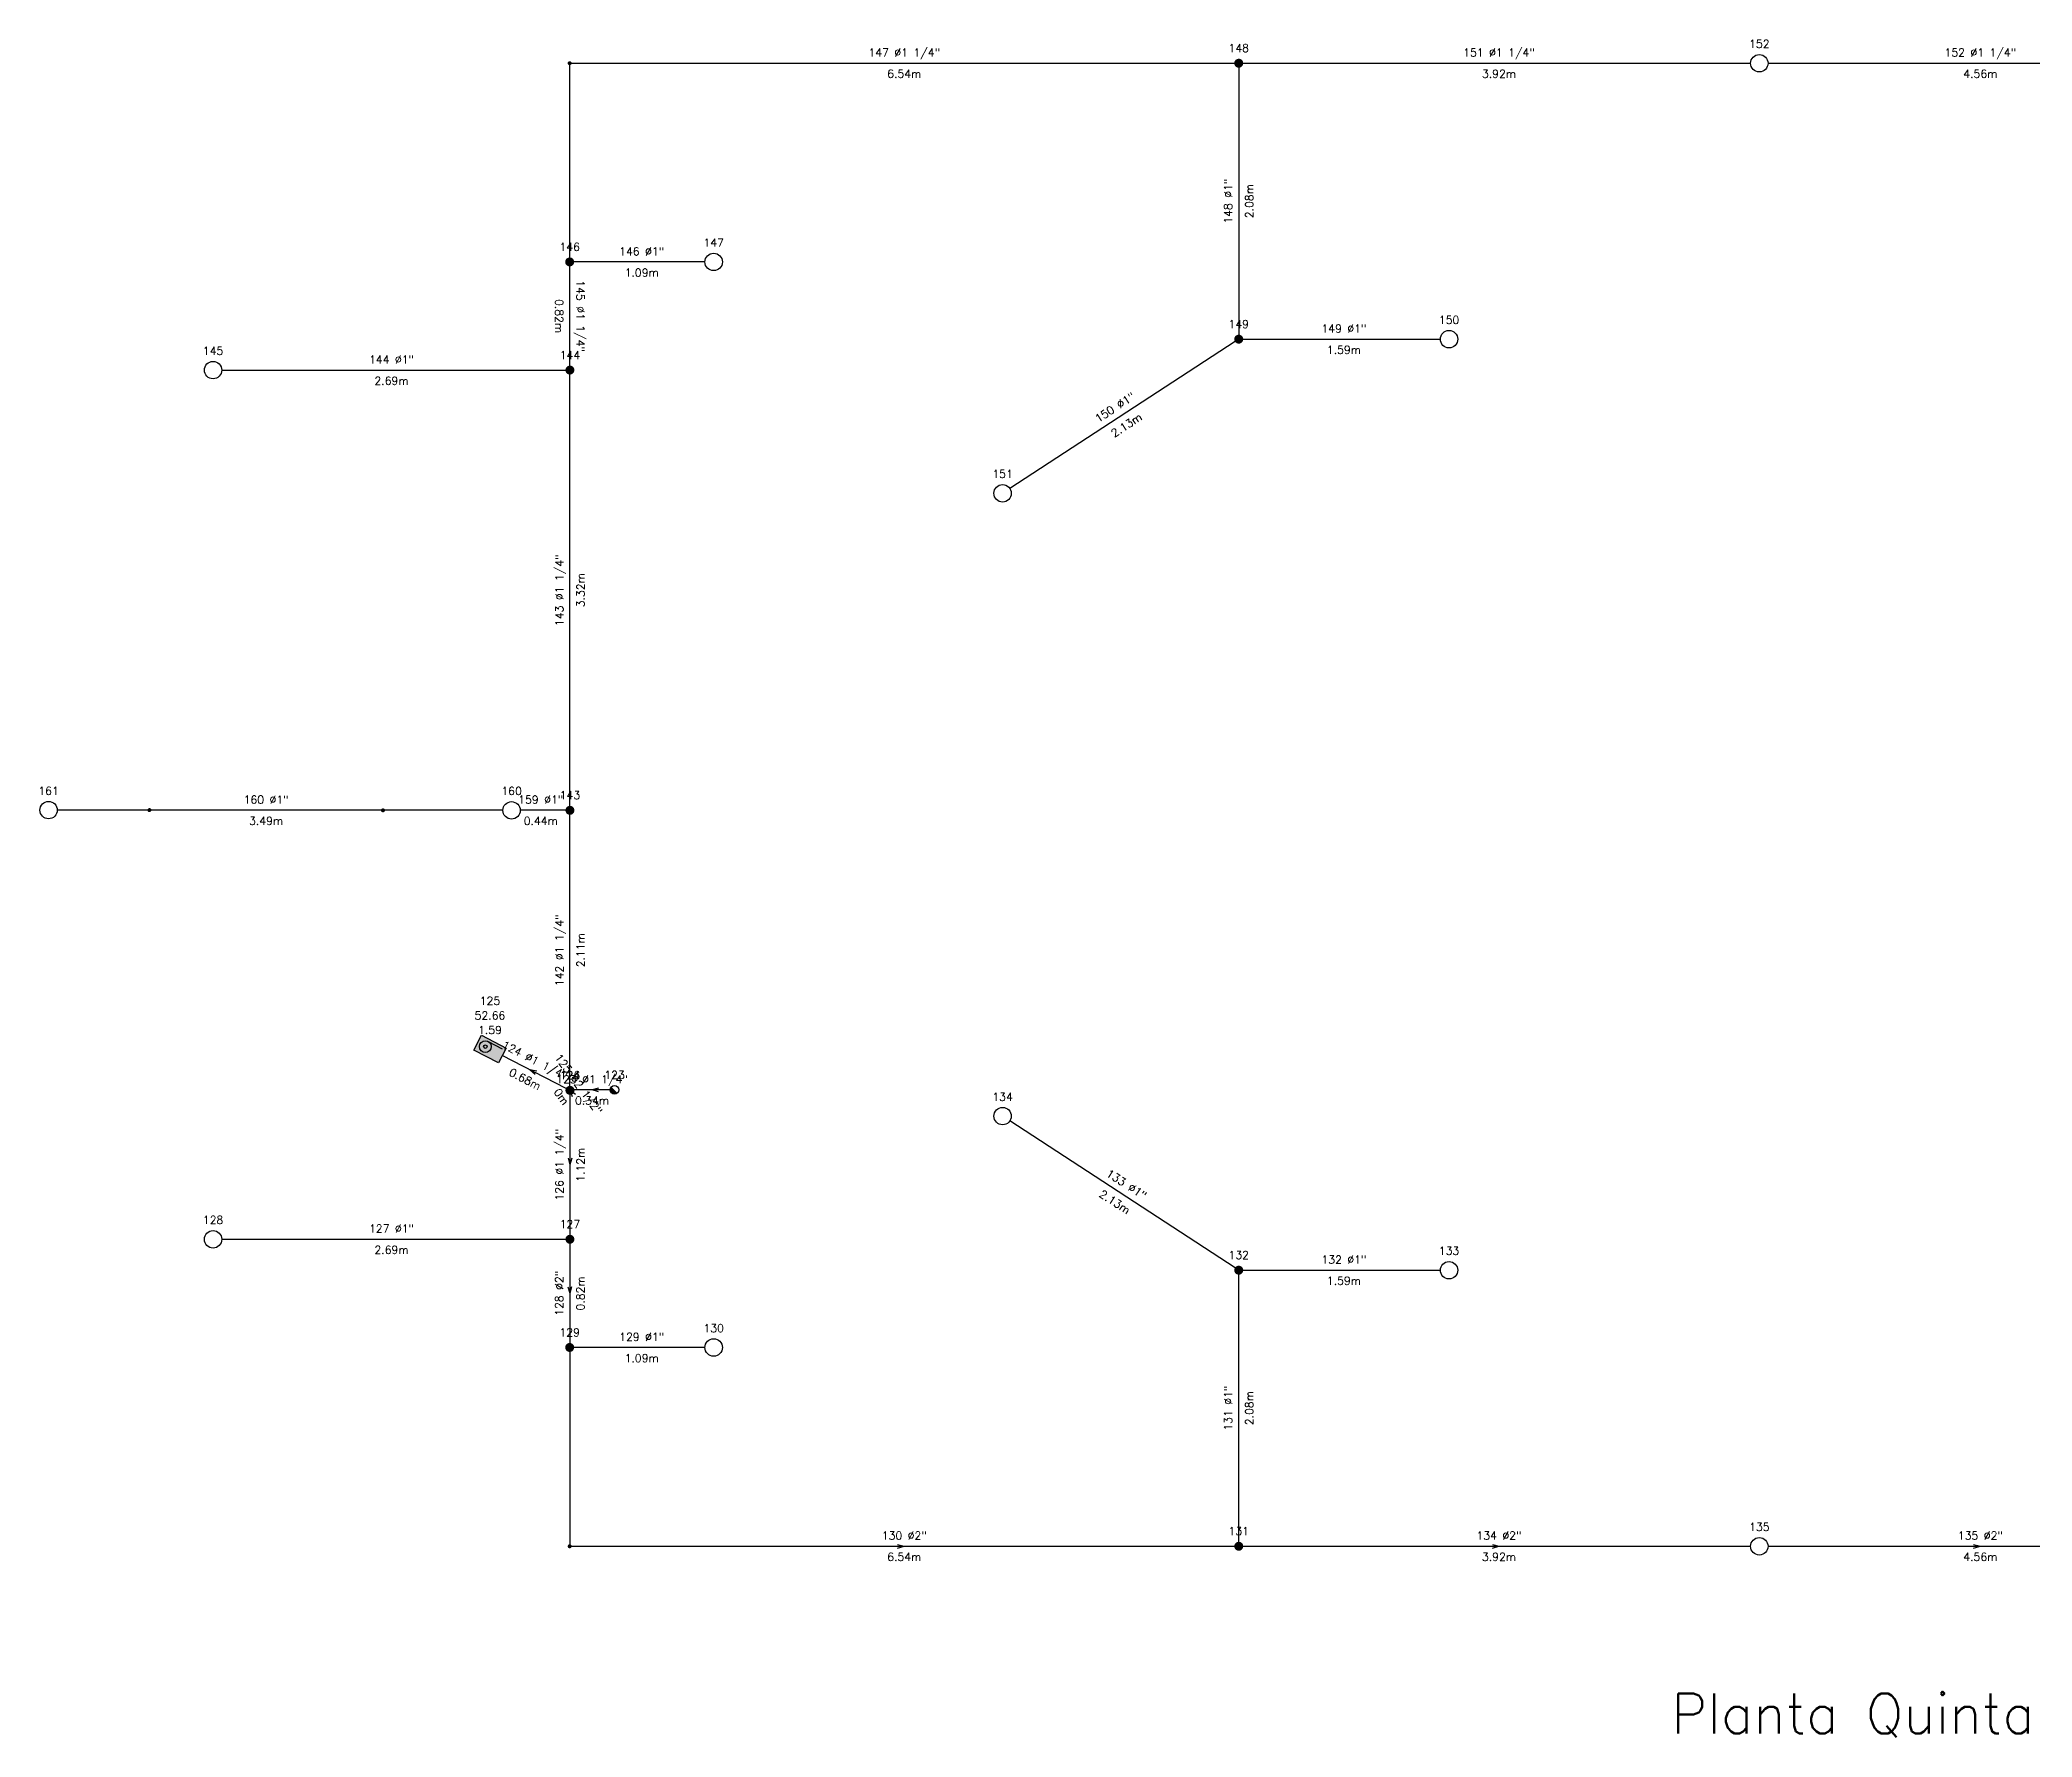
# Model space of a CAD drawing. Header units: metres. Extents: x -51.3 to 24.5, y -64.9 to 26.1.
# Drawn here: x -43.16 to -27.11, y -4.29 to 9.38 of the extents above; entities that cross this region are included whole.
import ezdxf
from ezdxf.enums import TextEntityAlignment as Align

# ---------------------------------------------------------------- set-up
doc = ezdxf.new("R2010")
doc.units = ezdxf.units.M
doc.header["$LTSCALE"] = 12.7
doc.layers.get('0').update_dxf_attribs({"linetype": 'CONTINUOUS'})
for name, color, linetype in [('TEXTO_NUDOS', 7, 'CONTINUOUS'), ('TEXTO_RAMAS', 7, 'CONTINUOUS'), ('UNIFILAR', 7, 'CONTINUOUS')]:
    doc.layers.add(name, color=color, linetype=linetype)
doc.styles.add('ROMANS', font='Romans', dxfattribs={"height": 0.0635})

# ---------------------------------------------------------------- blocks, each defined once
blk = doc.blocks.new('CONEXION_PLANTAS_IPCI')
at = {"color": 0, "linetype": 'Continuous'}
blk.add_circle((-0.004736, -0.005671), 1.5, dxfattribs=at)
for points in [[(-1.499779, 0.11617), (-1.504474, -0.033694), (0.363297, -1.459821), (0.216286, -1.489298)], [(-1.480147, 0.264817), (-1.499779, 0.11617), (0.506632, -1.415814), (0.363297, -1.459821)], [(-1.445772, 0.410761), (-1.480147, 0.264817), (0.644856, -1.357718), (0.506632, -1.415814)], [(-1.396999, 0.552544), (-1.445772, 0.410761), (0.77659, -1.286112), (0.644856, -1.357718)], [(-1.334315, 0.688749), (-1.396999, 0.552544), (0.900518, -1.201713), (0.77659, -1.286112)], [(-1.258346, 0.818016), (-1.334315, 0.688749), (1.0154, -1.105363), (0.900518, -1.201713)], [(-1.169852, 0.939054), (-1.258346, 0.818016), (1.047775, -1.074419), (1.0154, -1.105363)], [(-1.069716, 1.050651), (-1.169852, 0.939054), (-0.004736, -0.005671), (1.047775, -1.074419)], [(-1.504474, -0.033694), (-1.494184, -0.183278), (0.216286, -1.489298), (0.067066, -1.503952)], [(-1.494184, -0.183278), (-1.469012, -0.331087), (0.067066, -1.503952), (-0.082871, -1.503635)], [(-1.469012, -0.331087), (-1.429209, -0.475645), (-0.082871, -1.503635), (-0.232027, -1.488351)], [(-1.429209, -0.475645), (-1.375174, -0.615507), (-0.232027, -1.488351), (-0.378913, -1.458252)], [(-1.375174, -0.615507), (-1.307445, -0.749276), (-0.378913, -1.458252), (-0.52206, -1.41364)], [(-1.307445, -0.749276), (-1.226701, -0.875615), (-0.52206, -1.41364), (-0.660037, -1.35496)], [(-1.226701, -0.875615), (-1.133746, -0.993262), (-0.660037, -1.35496), (-0.791468, -1.282798)], [(-1.133746, -0.993262), (-1.029511, -1.101041), (-0.791468, -1.282798), (-0.915037, -1.197876)]]:
    blk.add_solid(points, dxfattribs=at)
blk = doc.blocks.new('BOCA_RELLENO_IPCI')
at = {"color": 0}
blk.add_solid([(-2, 1.2), (2, 1.2), (-2, -1.2), (2, -1.2)], dxfattribs=at)
blk = doc.blocks.new('BOCA_INCENDIOS_IPCI')
at = {"color": 0, "linetype": 'Continuous'}
for p, q in [((-2, 1.2), (2, 1.2)), ((-2, -1.2), (-2, 1.2)), ((-0.75, 0.85), (1.535532, 0.85)), ((2, 1.2), (2, -1.2)), ((2, -1.2), (-2, -1.2))]:
    blk.add_line(p, q, dxfattribs=at)
for radius in [0.85, 0.25]:
    blk.add_circle((-0.75, 0), radius, dxfattribs=at)
blk = doc.blocks.new('NUDO_PASO_IPCI')
at = {"color": 0, "linetype": 'Continuous'}
for points in [[(-0.742494, 0.10584), (-0.749351, 0.031185), (-0.748721, -0.043781), (-0.749351, 0.031185)], [(-0.728219, 0.179437), (-0.742494, 0.10584), (-0.74061, -0.118309), (-0.748721, -0.043781)], [(-0.706667, 0.251241), (-0.728219, 0.179437), (-0.725099, -0.191656), (-0.74061, -0.118309)], [(-0.678054, 0.320535), (-0.706667, 0.251241), (-0.702343, -0.263087), (-0.725099, -0.191656)], [(-0.642667, 0.386626), (-0.678054, 0.320535), (-0.672569, -0.33189), (-0.702343, -0.263087)], [(-0.600858, 0.448854), (-0.642667, 0.386626), (-0.636075, -0.397377), (-0.672569, -0.33189)], [(-0.553045, 0.506597), (-0.600858, 0.448854), (-0.593226, -0.458893), (-0.636075, -0.397377)], [(-0.499707, 0.559279), (-0.553045, 0.506597), (-0.544449, -0.515825), (-0.593226, -0.458893)], [(-0.441376, 0.606372), (-0.499707, 0.559279), (-0.490233, -0.567602), (-0.544449, -0.515825)], [(-0.378635, 0.647407), (-0.441376, 0.606372), (-0.431118, -0.613708), (-0.490233, -0.567602)], [(-0.31211, 0.681973), (-0.378635, 0.647407), (-0.367696, -0.653682), (-0.431118, -0.613708)], [(-0.242467, 0.709725), (-0.31211, 0.681973), (-0.300599, -0.687124), (-0.367696, -0.653682)], [(-0.170402, 0.730386), (-0.242467, 0.709725), (-0.2305, -0.713702), (-0.300599, -0.687124)], [(-0.096633, 0.743749), (-0.170402, 0.730386), (-0.158097, -0.733148), (-0.2305, -0.713702)], [(-0.0219, 0.74968), (-0.096633, 0.743749), (-0.084114, -0.745268), (-0.158097, -0.733148)], [(0.053053, 0.748121), (-0.0219, 0.74968), (-0.009291, -0.749942), (-0.084114, -0.745268)], [(0.127475, 0.739087), (0.053053, 0.748121), (0.065624, -0.747123), (-0.009291, -0.749942)], [(0.200624, 0.722669), (0.127475, 0.739087), (0.139884, -0.736839), (0.065624, -0.747123)], [(0.271768, 0.699029), (0.200624, 0.722669), (0.212747, -0.719193), (0.139884, -0.736839)], [(0.340197, 0.668406), (0.271768, 0.699029), (0.283483, -0.694361), (0.212747, -0.719193)], [(0.405227, 0.631103), (0.340197, 0.668406), (0.351388, -0.662591), (0.283483, -0.694361)], [(0.466207, 0.587495), (0.405227, 0.631103), (0.415781, -0.624201), (0.351388, -0.662591)], [(0.52253, 0.538017), (0.466207, 0.587495), (0.47602, -0.579573), (0.415781, -0.624201)], [(0.573632, 0.483163), (0.52253, 0.538017), (0.531502, -0.529155), (0.47602, -0.579573)], [(0.619002, 0.423482), (0.573632, 0.483163), (0.581674, -0.47345), (0.531502, -0.529155)], [(0.658187, 0.359569), (0.619002, 0.423482), (0.626035, -0.413014), (0.581674, -0.47345)], [(0.690796, 0.292064), (0.658187, 0.359569), (0.66414, -0.348452), (0.626035, -0.413014)], [(0.716502, 0.22164), (0.690796, 0.292064), (0.695609, -0.280407), (0.66414, -0.348452)], [(0.73505, 0.149002), (0.716502, 0.22164), (0.720128, -0.209562), (0.695609, -0.280407)], [(0.746253, 0.074875), (0.73505, 0.149002), (0.737451, -0.136622), (0.720128, -0.209562)], [(0.75, 0), (0.746253, 0.074875), (0.747407, -0.062317), (0.737451, -0.136622)]]:
    blk.add_solid(points, dxfattribs=at)
blk = doc.blocks.new('ROCIADOR_AUTOMATICO_IPCI')
at = {"color": 0, "linetype": 'Continuous'}
blk.add_circle((-0.004736, -0.005671), 1.5, dxfattribs=at)
blk = doc.blocks.new('NUDO_DERIVACION_IPCI')
at = {"color": 0, "linetype": 'Continuous'}
for points in [[(-0.742494, 0.10584), (-0.749351, 0.031185), (-0.748721, -0.043781), (-0.749351, 0.031185)], [(-0.728219, 0.179437), (-0.742494, 0.10584), (-0.74061, -0.118309), (-0.748721, -0.043781)], [(-0.706667, 0.251241), (-0.728219, 0.179437), (-0.725099, -0.191656), (-0.74061, -0.118309)], [(-0.678054, 0.320535), (-0.706667, 0.251241), (-0.702343, -0.263087), (-0.725099, -0.191656)], [(-0.642667, 0.386626), (-0.678054, 0.320535), (-0.672569, -0.33189), (-0.702343, -0.263087)], [(-0.600858, 0.448854), (-0.642667, 0.386626), (-0.636075, -0.397377), (-0.672569, -0.33189)], [(-0.553045, 0.506597), (-0.600858, 0.448854), (-0.593226, -0.458893), (-0.636075, -0.397377)], [(-0.499707, 0.559279), (-0.553045, 0.506597), (-0.544449, -0.515825), (-0.593226, -0.458893)], [(-0.441376, 0.606372), (-0.499707, 0.559279), (-0.490233, -0.567602), (-0.544449, -0.515825)], [(-0.378635, 0.647407), (-0.441376, 0.606372), (-0.431118, -0.613708), (-0.490233, -0.567602)], [(-0.31211, 0.681973), (-0.378635, 0.647407), (-0.367696, -0.653682), (-0.431118, -0.613708)], [(-0.242467, 0.709725), (-0.31211, 0.681973), (-0.300599, -0.687124), (-0.367696, -0.653682)], [(-0.170402, 0.730386), (-0.242467, 0.709725), (-0.2305, -0.713702), (-0.300599, -0.687124)], [(-0.096633, 0.743749), (-0.170402, 0.730386), (-0.158097, -0.733148), (-0.2305, -0.713702)], [(-0.0219, 0.74968), (-0.096633, 0.743749), (-0.084114, -0.745268), (-0.158097, -0.733148)], [(0.053053, 0.748121), (-0.0219, 0.74968), (-0.009291, -0.749942), (-0.084114, -0.745268)], [(0.127475, 0.739087), (0.053053, 0.748121), (0.065624, -0.747123), (-0.009291, -0.749942)], [(0.200624, 0.722669), (0.127475, 0.739087), (0.139884, -0.736839), (0.065624, -0.747123)], [(0.271768, 0.699029), (0.200624, 0.722669), (0.212747, -0.719193), (0.139884, -0.736839)], [(0.340197, 0.668406), (0.271768, 0.699029), (0.283483, -0.694361), (0.212747, -0.719193)], [(0.405227, 0.631103), (0.340197, 0.668406), (0.351388, -0.662591), (0.283483, -0.694361)], [(0.466207, 0.587495), (0.405227, 0.631103), (0.415781, -0.624201), (0.351388, -0.662591)], [(0.52253, 0.538017), (0.466207, 0.587495), (0.47602, -0.579573), (0.415781, -0.624201)], [(0.573632, 0.483163), (0.52253, 0.538017), (0.531502, -0.529155), (0.47602, -0.579573)], [(0.619002, 0.423482), (0.573632, 0.483163), (0.581674, -0.47345), (0.531502, -0.529155)], [(0.658187, 0.359569), (0.619002, 0.423482), (0.626035, -0.413014), (0.581674, -0.47345)], [(0.690796, 0.292064), (0.658187, 0.359569), (0.66414, -0.348452), (0.626035, -0.413014)], [(0.716502, 0.22164), (0.690796, 0.292064), (0.695609, -0.280407), (0.66414, -0.348452)], [(0.73505, 0.149002), (0.716502, 0.22164), (0.720128, -0.209562), (0.695609, -0.280407)], [(0.746253, 0.074875), (0.73505, 0.149002), (0.737451, -0.136622), (0.720128, -0.209562)], [(0.75, 0), (0.746253, 0.074875), (0.747407, -0.062317), (0.737451, -0.136622)]]:
    blk.add_solid(points, dxfattribs=at)

msp = doc.modelspace()

# ---------------------------------------------------------------- linework, layer by layer
at = {"layer": 'UNIFILAR', "color": 94, "linetype": 'Continuous'}
for p, q in [((-38.894, 7.624, 2.672), (-38.894, 9.172, 2.672)), ((-38.878, 9.188, 2.672), (-33.541, 9.188, 2.672)), ((-33.505, 9.152, 2.672), (-33.505, 7.002, 2.672)), ((-33.469, 9.188, 2.672), (-29.382, 9.188, 2.672)), ((-29.242, 9.188, 2.672), (-25.769, 9.188, 2.672)), ((-38.892, 6.753, 2.672), (-38.894, 7.552, 2.672)), ((-37.804, 7.588, 2.672), (-38.858, 7.588, 2.672)), ((-33.535, 6.946, 2.672), (-35.349, 5.763, 2.672)), ((-33.469, 6.966, 2.672), (-31.881, 6.966, 2.672)), ((-41.696, 6.717, 2.672), (-38.928, 6.717, 2.672)), ((-38.892, 3.208, 2.672), (-38.892, 6.681, 2.672)), ((-42.295, 3.174, 1.475), (-43.021, 3.174, 1.475)), ((-40.414, 3.172, 2.672), (-42.263, 3.174, 1.475)), ((-39.432, 3.172, 2.672), (-40.382, 3.172, 2.672)), ((-38.928, 3.172, 2.672), (-39.292, 3.172, 2.672)), ((-38.892, 0.953, 2.672), (-38.892, 3.136, 2.672)), ((-38.923, 0.933, 1.603), (-39.437, 1.198, 1.603)), ((-39.173, 1.045, 1.603), (-39.214, 1.083, 1.603)), ((-39.159, 1.072, 1.603), (-39.214, 1.083, 1.603)), ((-38.896, 0.921), (-38.891, 0.917, 1.603)), ((-38.891, 0.917, 1.603), (-38.892, 0.917, 2.672)), ((-38.892, 0.881, 2.672), (-38.892, -0.246, 2.672)), ((-38.872, 0.865, 2.084), (-38.891, 0.917, 2.137)), ((-38.848, 0.883, 2.084), (-38.891, 0.917, 2.137)), ((-38.569, 0.921), (-38.88, 0.921)), ((-38.661, 0.936), (-38.714, 0.921)), ((-38.661, 0.906), (-38.714, 0.921)), ((-33.535, -0.511, 2.672), (-35.349, 0.671, 2.672)), ((-38.907, 0.371, 2.672), (-38.892, 0.318, 2.672)), ((-38.877, 0.371, 2.672), (-38.892, 0.318, 2.672)), ((-41.696, -0.282, 2.672), (-38.928, -0.282, 2.672)), ((-38.892, -0.318, 2.672), (-38.894, -1.117, 2.672)), ((-33.505, -2.718, 2.672), (-33.505, -0.567, 2.672)), ((-33.469, -0.531, 2.672), (-31.881, -0.531, 2.672)), ((-38.908, -0.664, 2.672), (-38.893, -0.717, 2.672)), ((-38.878, -0.664, 2.672), (-38.893, -0.717, 2.672)), ((-38.894, -1.189, 2.672), (-38.894, -2.738, 2.672)), ((-37.804, -1.153, 2.672), (-38.858, -1.153, 2.672)), ((-38.878, -2.754, 2.672), (-33.541, -2.754, 2.672)), ((-36.253, -2.739, 2.672), (-36.199, -2.754, 2.672)), ((-36.253, -2.769, 2.672), (-36.199, -2.754, 2.672)), ((-33.469, -2.754, 2.672), (-29.382, -2.754, 2.672)), ((-31.462, -2.739, 2.672), (-31.409, -2.754, 2.672)), ((-31.462, -2.769, 2.672), (-31.409, -2.754, 2.672)), ((-29.242, -2.754, 2.672), (-25.769, -2.754, 2.672)), ((-27.586, -2.739, 2.672), (-27.532, -2.754, 2.672)), ((-27.586, -2.769, 2.672), (-27.532, -2.754, 2.672))]:
    msp.add_line(p, q, dxfattribs=at)

# ---------------------------------------------------------------- block references
at = {"layer": 'UNIFILAR', "color": 94, "linetype": 'Continuous', "zscale": 1.06860841396}
for name, p, xscale, yscale in [('NUDO_PASO_IPCI', (-38.894, 9.188, 2.672), 0.0213721682792, 0.0213721682792), ('NUDO_DERIVACION_IPCI', (-33.505, 9.188, 2.672), 0.04808737862819999, 0.04808737862819999), ('ROCIADOR_AUTOMATICO_IPCI', (-29.312, 9.188, 2.672), 0.04675161811074999, 0.04675161811074999), ('NUDO_DERIVACION_IPCI', (-38.894, 7.588, 2.672), 0.04808737862819999, 0.04808737862819999), ('ROCIADOR_AUTOMATICO_IPCI', (-37.734, 7.588, 2.672), 0.04675161811074999, 0.04675161811074999), ('NUDO_DERIVACION_IPCI', (-33.505, 6.966, 2.672), 0.04808737862819999, 0.04808737862819999), ('ROCIADOR_AUTOMATICO_IPCI', (-31.811, 6.966, 2.672), 0.04675161811074999, 0.04675161811074999), ('ROCIADOR_AUTOMATICO_IPCI', (-41.766, 6.717, 2.672), 0.04675161811074999, 0.04675161811074999), ('NUDO_DERIVACION_IPCI', (-38.892, 6.717, 2.672), 0.04808737862819999, 0.04808737862819999), ('ROCIADOR_AUTOMATICO_IPCI', (-35.407, 5.725, 2.672), 0.04675161811074999, 0.04675161811074999), ('ROCIADOR_AUTOMATICO_IPCI', (-43.091, 3.174, 1.475), 0.04675161811074999, 0.04675161811074999), ('ROCIADOR_AUTOMATICO_IPCI', (-39.362, 3.172, 2.672), 0.04675161811074999, 0.04675161811074999), ('NUDO_PASO_IPCI', (-42.279, 3.174, 1.475), 0.0213721682792, 0.0213721682792), ('NUDO_PASO_IPCI', (-40.398, 3.172, 2.672), 0.0213721682792, 0.0213721682792), ('NUDO_DERIVACION_IPCI', (-38.892, 3.172, 2.672), 0.04808737862819999, 0.04808737862819999), ('NUDO_DERIVACION_IPCI', (-38.892, 0.917, 2.672), 0.04808737862819999, 0.04808737862819999), ('NUDO_DERIVACION_IPCI', (-38.891, 0.917, 1.603), 0.04808737862819999, 0.04808737862819999), ('NUDO_PASO_IPCI', (-38.896, 0.921), 0.0213721682792, 0.0213721682792), ('CONEXION_PLANTAS_IPCI', (-38.533, 0.921), 0.02350938510712, 0.02350938510712), ('ROCIADOR_AUTOMATICO_IPCI', (-35.407, 0.71, 2.672), 0.04675161811074999, 0.04675161811074999), ('ROCIADOR_AUTOMATICO_IPCI', (-41.766, -0.282, 2.672), 0.04675161811074999, 0.04675161811074999), ('NUDO_DERIVACION_IPCI', (-38.892, -0.282, 2.672), 0.04808737862819999, 0.04808737862819999), ('ROCIADOR_AUTOMATICO_IPCI', (-31.811, -0.531, 2.672), 0.04675161811074999, 0.04675161811074999), ('NUDO_DERIVACION_IPCI', (-33.505, -0.531, 2.672), 0.04808737862819999, 0.04808737862819999), ('NUDO_DERIVACION_IPCI', (-38.894, -1.153, 2.672), 0.04808737862819999, 0.04808737862819999), ('ROCIADOR_AUTOMATICO_IPCI', (-37.734, -1.153, 2.672), 0.04675161811074999, 0.04675161811074999), ('NUDO_DERIVACION_IPCI', (-33.505, -2.754, 2.672), 0.04808737862819999, 0.04808737862819999), ('ROCIADOR_AUTOMATICO_IPCI', (-29.312, -2.754, 2.672), 0.04675161811074999, 0.04675161811074999), ('NUDO_PASO_IPCI', (-38.894, -2.754, 2.672), 0.0213721682792, 0.0213721682792)]:
    msp.add_blockref(name, p, dxfattribs=dict(at, xscale=xscale, yscale=yscale))
at = {"layer": 'UNIFILAR', "color": 4, "linetype": 'Continuous', "xscale": 0.05610194173289999, "yscale": 0.05610194173289999, "zscale": 1.06860841396, "rotation": 332.5}
msp.add_blockref('BOCA_RELLENO_IPCI', (-39.536, 1.25, 1.603), dxfattribs=at)
at = {"layer": 'UNIFILAR', "color": 94, "linetype": 'Continuous', "xscale": 0.05610194173289999, "yscale": 0.05610194173289999, "zscale": 1.06860841396, "rotation": 332.5}
msp.add_blockref('BOCA_INCENDIOS_IPCI', (-39.536, 1.25, 1.603), dxfattribs=at)

# ---------------------------------------------------------------- texts
at = {"color": 7, "linetype": 'Continuous', "style": 'ROMANS'}
msp.add_text('Planta Quinta', height=0.32058, dxfattribs=at).set_placement((-28.557, -3.94), align=Align.TOP_CENTER)
at = {"layer": 'TEXTO_NUDOS', "color": 94, "linetype": 'Continuous', "style": 'ROMANS'}
for s, p in [('148', (-33.505, 9.278, 2.672)), ('152', (-29.312, 9.312, 2.672)), ('146', (-38.894, 7.677, 2.672)), ('147', (-37.734, 7.711, 2.672)), ('149', (-33.505, 7.055, 2.672)), ('150', (-31.811, 7.089, 2.672)), ('145', (-41.766, 6.84, 2.672)), ('144', (-38.892, 6.806, 2.672)), ('151', (-35.407, 5.849, 2.672)), ('161', (-43.091, 3.297, 1.475)), ('160', (-39.362, 3.296, 2.672)), ('143', (-38.892, 3.262, 2.672)), ('125', (-39.536, 1.606, 1.603)), ('52.66', (-39.536, 1.488, 1.603)), ('1.59', (-39.536, 1.371, 1.603)), ('126', (-38.892, 1.007, 2.672)), ('124', (-38.891, 1.006, 1.603)), ('123', (-38.533, 1.009)), ('134', (-35.407, 0.833, 2.672)), ('128', (-41.766, -0.158, 2.672)), ('127', (-38.892, -0.192, 2.672)), ('132', (-33.505, -0.441, 2.672)), ('133', (-31.811, -0.407, 2.672)), ('129', (-38.894, -1.064, 2.672)), ('130', (-37.734, -1.03, 2.672)), ('135', (-29.312, -2.63, 2.672)), ('131', (-33.505, -2.664, 2.672))]:
    msp.add_text(s, height=0.0641, dxfattribs=at).set_placement(p, align=Align.CENTER)
at = {"layer": 'TEXTO_RAMAS', "color": 94, "linetype": 'Continuous', "style": 'ROMANS'}
for s, height, p in [('147 Ø1 1/4"', 0.06412, (-36.199, 9.242, 2.672)), ('151 Ø1 1/4"', 0.06412, (-31.409, 9.242, 2.672)), ('152 Ø1 1/4"', 0.06412, (-27.532, 9.242, 2.672)), ('146 Ø1"', 0.0641, (-38.314, 7.641, 2.672)), ('149 Ø1"', 0.0641, (-32.658, 7.019, 2.672)), ('159 Ø1"', 0.0641, (-39.127, 3.226, 2.672)), ('123 Ø1 1/4"', 0.06412, (-38.714, 0.974)), ('132 Ø1"', 0.0641, (-32.658, -0.478, 2.672)), ('129 Ø1"', 0.0641, (-38.314, -1.1, 2.672)), ('130 Ø2"', 0.0641, (-36.199, -2.7, 2.672)), ('134 Ø2"', 0.0641, (-31.409, -2.7, 2.672)), ('135 Ø2"', 0.0641, (-27.532, -2.7, 2.672))]:
    msp.add_text(s, height=height, dxfattribs=at).set_placement(p, align=Align.CENTER)
for s, p in [('6.54m', (-36.199, 9.135, 2.672)), ('3.92m', (-31.409, 9.135, 2.672)), ('4.56m', (-27.532, 9.135, 2.672)), ('1.09m', (-38.314, 7.534, 2.672)), ('1.59m', (-32.658, 6.912, 2.672)), ('0.44m', (-39.127, 3.119, 2.672)), ('0.34m', (-38.714, 0.867)), ('1.59m', (-32.658, -0.584, 2.672)), ('1.09m', (-38.314, -1.207, 2.672)), ('6.54m', (-36.199, -2.807, 2.672)), ('3.92m', (-31.409, -2.807, 2.672)), ('4.56m', (-27.532, -2.807, 2.672))]:
    msp.add_text(s, height=0.0641, dxfattribs=at).set_placement(p, align=Align.TOP_CENTER)
for s, height, rotation, p in [('148 Ø1"', 0.0641, 90, (-33.559, 8.077, 2.672)), ('145 Ø1 1/4"', 0.06412, 270.1387, (-38.839, 7.152, 2.672)), ('144 Ø1"', 0.0641, 0.0001, (-40.329, 6.77, 2.672)), ('150 Ø1"', 0.0641, 33.116, (-34.485, 6.39, 2.672)), ('143 Ø1 1/4"', 0.06412, 90, (-38.945, 4.944, 2.672)), ('160 Ø1"', 0.0641, 359.9575, (-41.339, 3.226, 2.073)), ('142 Ø1 1/4"', 0.06412, 90, (-38.945, 2.045, 2.672)), ('124 Ø1 1/4"', 0.06412, 332.6928, (-39.189, 1.131, 1.603)), ('125 Ø2 1/2"', 0.06412, 306.2036, (-38.848, 0.949, 2.137)), ('126 Ø1 1/4"', 0.06412, 90, (-38.945, 0.318, 2.672)), ('133 Ø1"', 0.0641, 326.884, (-34.427, 0.134, 2.672)), ('127 Ø1"', 0.0641, 359.9999, (-40.329, -0.228, 2.672)), ('128 Ø2"', 0.0641, 89.8613, (-38.946, -0.717, 2.672)), ('131 Ø1"', 0.0641, 90, (-33.559, -1.642, 2.672))]:
    msp.add_text(s, height=height, rotation=rotation, dxfattribs=at).set_placement(p, align=Align.CENTER)
for s, rotation, p in [('2.08m', 90, (-33.452, 8.077, 2.672)), ('0.82m', 270.1387, (-38.946, 7.152, 2.672)), ('2.69m', 0.0001, (-40.329, 6.663, 2.672)), ('2.13m', 33.116, (-34.427, 6.301, 2.672)), ('3.32m', 90, (-38.838, 4.944, 2.672)), ('3.49m', 359.9575, (-41.339, 3.119, 2.073)), ('2.11m', 90, (-38.838, 2.045, 2.672)), ('0.68m', 332.6928, (-39.238, 1.036, 1.603)), ('0m', 306.2036, (-38.934, 0.885, 2.137)), ('1.12m', 90, (-38.838, 0.318, 2.672)), ('2.13m', 326.884, (-34.485, 0.045, 2.672)), ('2.69m', 359.9999, (-40.329, -0.335, 2.672)), ('0.82m', 89.8613, (-38.839, -0.718, 2.672)), ('2.08m', 90, (-33.452, -1.642, 2.672))]:
    msp.add_text(s, height=0.0641, rotation=rotation, dxfattribs=at).set_placement(p, align=Align.TOP_CENTER)

doc.saveas('drawing.dxf')
